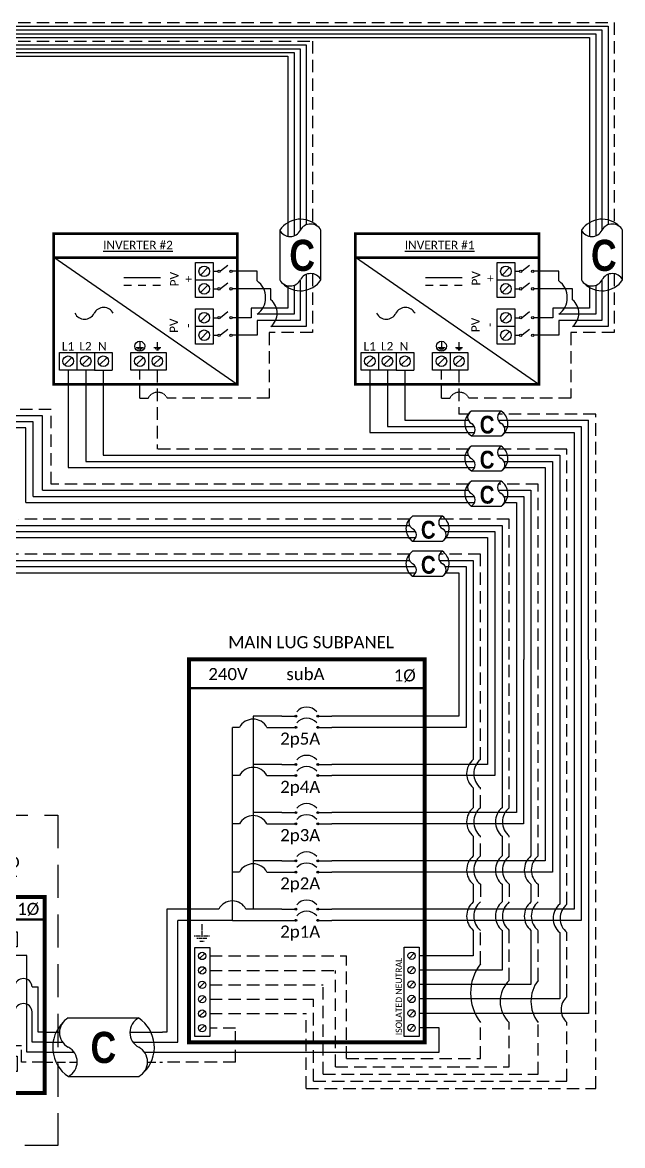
# Model space of a CAD drawing. Header units: feet. Extents: x 20751 to 21370, y 15297 to 15839.
# Drawn here: x 21188.3 to 21369.5, y 15480.1 to 15819 of the extents above; entities that cross this region are included whole.
import ezdxf

# ---------------------------------------------------------------- set-up
doc = ezdxf.new("R2010")
doc.units = ezdxf.units.FT
doc.header["$MEASUREMENT"] = 0
doc.linetypes.add('DASHED', pattern=[0.75, 0.5, -0.25])
doc.linetypes.add('HIDDEN', pattern=[0.375, 0.25, -0.125])
for name, color, linetype in [('ONE LINE BLOCKS', 7, 'Continuous'), ('TABLES', 7, 'Continuous'), ('TEXT', 7, 'Continuous'), ('Z - TITLEBLOCK TXT', 7, 'Continuous')]:
    doc.layers.add(name, color=color, linetype=linetype)
doc.styles.add('ONE LINE TXT', font='techb___.ttf')
doc.styles.get("Standard").update_dxf_attribs({"font": 'calibri.ttf'})

# ---------------------------------------------------------------- blocks, each defined once
blk = doc.blocks.new('5inverterSub')
at = {"layer": 'ONE LINE BLOCKS', "linetype": 'Continuous'}
h = blk.add_hatch(color=1, dxfattribs=at)
h.dxf.hatch_style = 1
edge = h.paths.add_edge_path()
edge.add_arc((40.28, 104.41), 0.291, 0, 360)
h = blk.add_hatch(color=1, dxfattribs=at)
h.dxf.hatch_style = 1
edge = h.paths.add_edge_path()
edge.add_arc((46.96, 104.41), 0.291, 0, 360)
h = blk.add_hatch(color=1, dxfattribs=at)
h.dxf.hatch_style = 1
edge = h.paths.add_edge_path()
edge.add_arc((40.28, 101.03), 0.291, 0, 360)
h = blk.add_hatch(color=1, dxfattribs=at)
h.dxf.hatch_style = 1
edge = h.paths.add_edge_path()
edge.add_arc((46.96, 101.03), 0.291, 0, 360)
h = blk.add_hatch(color=1, dxfattribs=at)
h.dxf.hatch_style = 1
edge = h.paths.add_edge_path()
edge.add_arc((40.28, 89.85), 0.291, 0, 360)
h = blk.add_hatch(color=1, dxfattribs=at)
h.dxf.hatch_style = 1
edge = h.paths.add_edge_path()
edge.add_arc((46.96, 89.85), 0.291, 0, 360)
h = blk.add_hatch(color=1, dxfattribs=at)
h.dxf.hatch_style = 1
edge = h.paths.add_edge_path()
edge.add_arc((40.28, 86.47), 0.291, 0, 360)
h = blk.add_hatch(color=1, dxfattribs=at)
h.dxf.hatch_style = 1
edge = h.paths.add_edge_path()
edge.add_arc((46.96, 86.47), 0.291, 0, 360)
h = blk.add_hatch(color=1, dxfattribs=at)
h.dxf.hatch_style = 1
edge = h.paths.add_edge_path()
edge.add_arc((40.28, 75.29), 0.291, 0, 360)
h = blk.add_hatch(color=1, dxfattribs=at)
h.dxf.hatch_style = 1
edge = h.paths.add_edge_path()
edge.add_arc((46.96, 75.29), 0.291, 0, 360)
h = blk.add_hatch(color=1, dxfattribs=at)
h.dxf.hatch_style = 1
edge = h.paths.add_edge_path()
edge.add_arc((40.28, 71.91), 0.291, 0, 360)
h = blk.add_hatch(color=1, dxfattribs=at)
h.dxf.hatch_style = 1
edge = h.paths.add_edge_path()
edge.add_arc((46.96, 71.91), 0.291, 0, 360)
h = blk.add_hatch(color=1, dxfattribs=at)
h.dxf.hatch_style = 1
edge = h.paths.add_edge_path()
edge.add_arc((40.28, 60.73), 0.291, 0, 360)
h = blk.add_hatch(color=1, dxfattribs=at)
h.dxf.hatch_style = 1
edge = h.paths.add_edge_path()
edge.add_arc((46.96, 60.73), 0.291, 0, 360)
h = blk.add_hatch(color=1, dxfattribs=at)
h.dxf.hatch_style = 1
edge = h.paths.add_edge_path()
edge.add_arc((40.28, 57.35), 0.291, 0, 360)
h = blk.add_hatch(color=1, dxfattribs=at)
h.dxf.hatch_style = 1
edge = h.paths.add_edge_path()
edge.add_arc((46.96, 57.35), 0.291, 0, 360)
h = blk.add_hatch(color=1, dxfattribs=at)
h.dxf.hatch_style = 1
edge = h.paths.add_edge_path()
edge.add_arc((40.28, 46.17), 0.291, 0, 360)
h = blk.add_hatch(color=1, dxfattribs=at)
h.dxf.hatch_style = 1
edge = h.paths.add_edge_path()
edge.add_arc((46.96, 46.17), 0.291, 0, 360)
h = blk.add_hatch(color=1, dxfattribs=at)
h.dxf.hatch_style = 1
edge = h.paths.add_edge_path()
edge.add_arc((40.28, 42.79), 0.291, 0, 360)
h = blk.add_hatch(color=1, dxfattribs=at)
h.dxf.hatch_style = 1
edge = h.paths.add_edge_path()
edge.add_arc((46.96, 42.79), 0.291, 0, 360)
at = {"color": 7, "linetype": 'Continuous'}
for p, q in [((89.54, 121.54), (89.54, 104.41)), ((98.24, 121.54), (98.24, 89.85)), ((106.94, 121.54), (106.94, 75.29)), ((115.64, 121.54), (115.64, 60.73)), ((124.34, 121.54), (124.34, 46.17)), ((36.09, 104.41), (27.43, 104.41)), ((27.43, 104.41), (27.43, 89.85)), ((89.54, 104.41), (51.15, 104.41)), ((36.09, 89.85), (27.43, 89.85)), ((27.43, 89.85), (27.43, 75.29)), ((98.24, 89.85), (51.15, 89.85)), ((36.09, 75.29), (27.43, 75.29)), ((27.43, 75.29), (27.43, 60.73)), ((106.94, 75.29), (51.15, 75.29)), ((36.09, 60.73), (27.43, 60.73)), ((27.43, 60.73), (27.43, 46.17)), ((115.64, 60.73), (51.15, 60.73)), ((17.02, 46.17), (1.34, 46.17)), ((1.34, 46.17), (1.34, 9)), ((36.09, 46.17), (25.26, 46.17)), ((124.34, 46.17), (51.15, 46.17)), ((1.34, 9), (0, 9))]:
    blk.add_line(p, q, dxfattribs=at)
at = {"color": 10, "linetype": 'Continuous'}
for p, q in [((91.71, 121.54), (91.71, 101.03)), ((100.41, 121.54), (100.41, 86.47)), ((109.11, 121.54), (109.11, 71.91)), ((117.81, 121.54), (117.81, 57.35)), ((126.51, 121.54), (126.51, 42.79)), ((21.14, 86.47), (21.14, 101.03)), ((23.31, 101.03), (21.14, 101.03)), ((31.55, 101.03), (36.09, 101.03)), ((91.71, 101.03), (51.15, 101.03)), ((21.14, 71.91), (21.14, 86.47)), ((23.31, 86.47), (21.14, 86.47)), ((31.55, 86.47), (36.09, 86.47)), ((100.41, 86.47), (51.15, 86.47)), ((21.14, 57.35), (21.14, 71.91)), ((23.31, 71.91), (21.14, 71.91)), ((31.55, 71.91), (36.09, 71.91)), ((109.11, 71.91), (51.15, 71.91)), ((21.14, 42.79), (21.14, 57.35)), ((23.31, 57.35), (21.14, 57.35)), ((31.55, 57.35), (36.09, 57.35)), ((117.81, 57.35), (51.15, 57.35)), ((21.14, 42.79), (4.63, 42.79)), ((4.63, 6), (4.63, 42.79)), ((21.14, 42.79), (36.09, 42.79)), ((126.51, 42.79), (51.15, 42.79)), ((0, 6), (4.63, 6))]:
    blk.add_line(p, q, dxfattribs=at)
at = {"color": 253, "linetype": 'Continuous'}
for p, q in [((93.89, 121.54), (93.89, 91.34)), ((102.59, 121.54), (102.59, 76.78)), ((111.29, 121.54), (111.29, 62.22)), ((119.99, 121.54), (119.99, 47.66)), ((128.69, 121.54), (128.69, 14.71)), ((93.89, 82.78), (93.89, 76.78)), ((93.89, 68.22), (93.89, 62.22)), ((102.59, 68.22), (102.59, 62.22)), ((93.89, 53.66), (93.89, 48.33)), ((102.59, 53.66), (102.59, 48.33)), ((111.29, 53.66), (111.29, 48.33)), ((93.89, 39.78), (93.89, 32.11)), ((102.59, 39.78), (102.59, 27.76)), ((111.29, 39.78), (111.29, 23.41)), ((119.99, 39.1), (119.99, 19.06)), ((93.89, 32.11), (77.54, 32.11)), ((102.59, 27.76), (77.54, 27.76)), ((111.29, 23.41), (77.54, 23.41)), ((119.99, 19.06), (77.54, 19.06)), ((128.69, 14.71), (77.54, 14.71)), ((83.55, 10.36), (77.54, 10.36)), ((83.55, 3), (83.55, 10.36)), ((0, 3), (83.55, 3))]:
    blk.add_line(p, q, dxfattribs=at)
at = {"color": 10, "linetype": 'Continuous'}
for centre in [(27.43, 98.87), (27.43, 84.31), (27.43, 69.75), (27.43, 55.19)]:
    blk.add_arc(centre, 4.65, 27.6639, 152.3361, dxfattribs=at)
at = {"color": 253, "linetype": 'Continuous'}
for centre in [(97.46, 87.06), (97.46, 72.5), (106.16, 72.5), (97.46, 57.94), (106.16, 57.94), (114.87, 57.94), (97.46, 44.05), (106.16, 44.05), (114.87, 44.05), (123.57, 43.38)]:
    blk.add_arc(centre, 5.58, 129.9215, 230.0785, dxfattribs=at)
at = {"color": 7, "linetype": 'Continuous'}
blk.add_arc((21.14, 44.01), 4.65, 27.6639, 152.3361, dxfattribs=at)
at = {"layer": 'ONE LINE BLOCKS', "lineweight": 50}
blk.add_line((8.04, 112.83), (79.2, 112.83), dxfattribs=at)
at = {"layer": 'ONE LINE BLOCKS', "lineweight": 50, "const_width": 1.19}
blk.add_lwpolyline([(8.04, 6.01), (8.04, 121.54), (79.2, 121.54), (79.2, 6.01)], close=True, dxfattribs=at)
at = {"layer": 'TEXT', "color": 92, "linetype": 'HIDDEN', "ltscale": 15}
for p, q in [((96.06, 91.34), (96.06, 121.54)), ((104.76, 76.78), (104.76, 121.54)), ((113.46, 62.22), (113.46, 121.54)), ((122.16, 47.66), (122.16, 121.54)), ((130.86, -7.98), (130.86, 121.54)), ((96.06, 76.78), (96.06, 82.78)), ((96.06, 62.22), (96.06, 68.22)), ((104.76, 62.22), (104.76, 68.22)), ((96.06, 53.66), (96.06, 48.33)), ((104.76, 53.66), (104.76, 48.33)), ((113.46, 53.66), (113.46, 48.33)), ((96.06, 29.7), (96.06, 39.78)), ((104.76, 24.66), (104.76, 39.78)), ((113.46, 24.66), (113.46, 39.78)), ((122.16, 19.74), (122.16, 39.1)), ((14.31, 32.04), (55.57, 32.04)), ((55.57, 1.07), (55.57, 32.04)), ((14.31, 27.69), (52.3, 27.69)), ((52.3, -1.41), (52.3, 27.69)), ((14.31, 23.34), (48.52, 23.34)), ((48.52, -3.61), (48.52, 23.34)), ((14.31, 18.99), (45.6, 18.99)), ((45.6, -5.79), (45.6, 18.99)), ((14.31, 14.64), (43.39, 14.64)), ((43.39, -7.98), (43.39, 14.64)), ((22.14, 10.28), (14.31, 10.28)), ((22.14, 0), (22.14, 10.28)), ((96.06, 1.07), (96.06, 11.97)), ((104.76, -1.41), (104.76, 11.97)), ((113.46, -3.61), (113.46, 11.97)), ((122.16, -5.79), (122.16, 11.97)), ((22.14, 0), (0, 0)), ((55.57, 1.07), (96.06, 1.07)), ((52.3, -1.41), (104.76, -1.41)), ((45.6, -5.79), (122.16, -5.79)), ((48.52, -3.61), (113.46, -3.61)), ((43.39, -7.98), (130.86, -7.98))]:
    blk.add_line(p, q, dxfattribs=at)
at = {"layer": 'TEXT', "color": 92, "linetype": 'HIDDEN', "flags": 128}
for points in [[(11.94, 41.63), (11.94, 38.13)], [(9.6, 38.13), (14.28, 38.13)], [(13.47, 37.26), (10.41, 37.26)], [(12.65, 36.39), (11.22, 36.39)]]:
    blk.add_lwpolyline(points, dxfattribs=at)
at = {"layer": 'TEXT', "color": 92, "linetype": 'Continuous', "ltscale": 4}
for centre, radius, start, end in [((99.53, 87.06), 5.51, 129.059, 230.941), ((99.53, 72.5), 5.51, 129.059, 230.941), ((108.23, 72.5), 5.51, 129.059, 230.941), ((99.53, 57.94), 5.51, 129.059, 230.941), ((108.23, 57.94), 5.51, 129.059, 230.941), ((116.93, 57.94), 5.51, 129.059, 230.941), ((99.53, 44.05), 5.51, 129.059, 230.941), ((108.23, 44.05), 5.51, 129.059, 230.941), ((116.93, 44.05), 5.51, 129.059, 230.941), ((125.63, 43.38), 5.51, 129.059, 230.941), ((107.74, 20.83), 14.66, 142.7873, 217.2127), ((110.66, 18.31), 8.66, 132.8846, 227.1154), ((121.72, 18.31), 10.41, 142.4478, 217.5522), ((125.61, 15.85), 5.2, 131.5882, 228.4118)]:
    blk.add_arc(centre, radius, start, end, dxfattribs=at)
at = {"layer": 'Z - TITLEBLOCK TXT', "color": 1, "linetype": 'Continuous'}
for p, q in [((9.77, 7.69), (9.77, 34.63)), ((9.77, 34.63), (14.31, 34.63)), ((14.31, 34.63), (14.31, 7.69)), ((73, 7.76), (73, 34.71)), ((73, 34.71), (77.54, 34.71)), ((77.54, 34.71), (77.54, 7.76)), ((14.31, 7.69), (9.77, 7.69)), ((77.54, 7.76), (73, 7.76))]:
    blk.add_line(p, q, dxfattribs=at)
at = {"layer": 'Z - TITLEBLOCK TXT', "color": 4, "linetype": 'Continuous'}
for p, q in [((12.83, 32.82), (11.25, 31.25)), ((76.06, 32.9), (74.49, 31.32)), ((12.83, 28.47), (11.25, 26.9)), ((76.06, 28.54), (74.49, 26.97)), ((12.83, 24.12), (11.25, 22.55)), ((76.06, 24.19), (74.49, 22.62)), ((12.83, 19.77), (11.25, 18.2)), ((76.06, 19.84), (74.49, 18.27)), ((12.83, 15.42), (11.25, 13.85)), ((76.06, 15.49), (74.49, 13.92)), ((12.83, 11.07), (11.25, 9.5)), ((76.06, 11.14), (74.49, 9.57))]:
    blk.add_line(p, q, dxfattribs=at)
at = {"layer": 'Z - TITLEBLOCK TXT', "color": 1, "linetype": 'Continuous', "flags": 128}
for points in [[(36.09, 104.41), (40.28, 104.41)], [(36.09, 104.41), (40.28, 104.41)], [(46.96, 104.41), (51.15, 104.41)], [(36.09, 101.03), (40.28, 101.03)], [(36.09, 101.03), (40.28, 101.03)], [(46.96, 101.03), (51.15, 101.03)], [(36.09, 89.85), (40.28, 89.85)], [(36.09, 89.85), (40.28, 89.85)], [(46.96, 89.85), (51.15, 89.85)], [(36.09, 86.47), (40.28, 86.47)], [(36.09, 86.47), (40.28, 86.47)], [(46.96, 86.47), (51.15, 86.47)], [(36.09, 75.29), (40.28, 75.29)], [(36.09, 75.29), (40.28, 75.29)], [(46.96, 75.29), (51.15, 75.29)], [(36.09, 71.91), (40.28, 71.91)], [(36.09, 71.91), (40.28, 71.91)], [(46.96, 71.91), (51.15, 71.91)], [(36.09, 60.73), (40.28, 60.73)], [(36.09, 60.73), (40.28, 60.73)], [(46.96, 60.73), (51.15, 60.73)], [(36.09, 57.35), (40.28, 57.35)], [(36.09, 57.35), (40.28, 57.35)], [(46.96, 57.35), (51.15, 57.35)], [(36.09, 46.17), (40.28, 46.17)], [(36.09, 46.17), (40.28, 46.17)], [(46.96, 46.17), (51.15, 46.17)], [(36.09, 42.79), (40.28, 42.79)], [(36.09, 42.79), (40.28, 42.79)], [(46.96, 42.79), (51.15, 42.79)]]:
    blk.add_lwpolyline(points, dxfattribs=at)
at = {"layer": 'Z - TITLEBLOCK TXT', "color": 1, "linetype": 'Continuous'}
for centre in [(40.28, 104.41), (46.96, 104.41), (40.28, 101.03), (46.96, 101.03), (40.28, 89.85), (46.96, 89.85), (40.28, 86.47), (46.96, 86.47), (40.28, 75.29), (46.96, 75.29), (40.28, 71.91), (46.96, 71.91), (40.28, 60.73), (46.96, 60.73), (40.28, 57.35), (46.96, 57.35), (40.28, 46.17), (46.96, 46.17), (40.28, 42.79), (46.96, 42.79)]:
    blk.add_circle(centre, 0.291, dxfattribs=at)
at = {"layer": 'Z - TITLEBLOCK TXT', "color": 4, "linetype": 'Continuous'}
for centre in [(12.04, 32.04), (75.27, 32.11), (12.04, 27.69), (75.27, 27.76), (12.04, 23.34), (75.27, 23.41), (12.04, 18.99), (75.27, 19.06), (12.04, 14.64), (75.27, 14.71), (12.04, 10.28), (75.27, 10.36)]:
    blk.add_circle(centre, 1.11, dxfattribs=at)
at = {"layer": 'Z - TITLEBLOCK TXT', "color": 1, "linetype": 'Continuous'}
for centre in [(43.62, 103.21), (43.62, 99.83), (43.62, 88.65), (43.62, 85.27), (43.62, 74.09), (43.62, 70.71), (43.62, 59.53), (43.62, 56.15), (43.62, 44.97), (43.62, 41.59)]:
    blk.add_arc(centre, 3.93, 40.3392, 139.6608, dxfattribs=at)
at = {"layer": 'TABLES', "color": 1, "linetype": 'Continuous'}
for s, p in [('2p5A', (35.59, 95.79)), ('2p4A', (35.59, 81.23)), ('2p3A', (35.59, 66.67)), ('2p2A', (35.59, 52.11)), ('2p1A', (35.59, 37.55))]:
    blk.add_text(s, height=3.658, dxfattribs=at).set_placement(p)
at = {"layer": 'TABLES', "color": 4, "linetype": 'Continuous'}
blk.add_text('ISOLATED NEUTRAL', height=1.8743, rotation=90, dxfattribs=at).set_placement((72.35, 8.12))
at = {"layer": 'TEXT', "color": 1, "attachment_point": 5}
for s, width, gutter_width, insert, char_height in [('MAIN LUG SUBPANEL ', 62.3984, 7.17, (44.9, 126.71), 3.6576), ('240V', 0.1481, 0.75, (19.83, 117.09), 3.658), ('subA', 0.1481, 0.75, (43.21, 117.09), 3.658), ('1Ø', 0.1481, 0.75, (73.19, 116.58), 3.658)]:
    blk.add_mtext_dynamic_manual_height_columns(s, width=width, gutter_width=gutter_width, heights=[0], dxfattribs=dict(at, insert=insert, char_height=char_height))
blk = doc.blocks.new('*U15')
at = {"color": 7, "linetype": 'Continuous'}
for p, q in [((-7.14, 13.31), (-28.39, 13.31)), ((-28.39, -4.31), (-7.14, -4.31))]:
    blk.add_line(p, q, dxfattribs=at)
at = {"color": 7}
for p, q in [((-35.53, 9), (-31.05, 9)), ((-9.81, 9), (0, 9))]:
    blk.add_line(p, q, dxfattribs=at)
at = {"color": 10}
for p, q in [((-35.53, 6), (-30.11, 6)), ((-8.87, 6), (0, 6))]:
    blk.add_line(p, q, dxfattribs=at)
at = {"color": 253}
for p, q in [((-35.53, 3), (-26.66, 3)), ((-5.41, 3), (0, 3))]:
    blk.add_line(p, q, dxfattribs=at)
at = {"color": 92, "linetype": 'HIDDEN', "ltscale": 10}
for p, q in [((-4.48, 0), (0, 0)), ((-35.53, 0), (-25.72, 0))]:
    blk.add_line(p, q, dxfattribs=at)
at = {"color": 7, "linetype": 'Continuous'}
for centre, start, end in [((-22.54, 4.5), 133.9732, 236.4265), ((-12.99, 4.5), 313.9732, 56.4265)]:
    blk.add_arc(centre, 10.58, start, end, dxfattribs=at)
at = {"linetype": 'Continuous'}
for centre, start, end in [((-26.08, 8.91), 117.6639, 242.3361), ((-4.83, 8.91), 117.6639, 242.3361), ((-30.7, 0.09), 297.6639, 62.3361), ((-9.45, 0.09), 297.6639, 62.3361)]:
    blk.add_arc(centre, 4.98, start, end, dxfattribs=at)
blk = doc.blocks.new('unfusedDisconnect')
at = {"lineweight": 50}
blk.add_line((-43.61, 43.06), (0, 43.06), dxfattribs=at)
at = {"color": 1, "linetype": 'Continuous'}
for p, q in [((-35.27, 34.78), (-35.27, 39.32)), ((-35.27, 39.32), (-8.32, 39.32)), ((-8.32, 39.32), (-8.32, 34.78)), ((-8.32, 34.78), (-35.27, 34.78)), ((-23.43, 25.18), (-20.16, 22.74)), ((-31.89, 22.73), (-25.32, 22.73)), ((-19.08, 22.73), (-11.7, 22.73)), ((-23.43, 17.65), (-20.16, 15.2)), ((-31.89, 15.2), (-25.32, 15.2)), ((-19.08, 15.2), (-11.7, 15.19)), ((-35.27, 1.76), (-8.32, 1.76)), ((-35.27, 1.76), (-35.27, -2.78)), ((-8.32, 1.76), (-8.32, -2.78)), ((-8.32, -2.78), (-35.27, -2.78))]:
    blk.add_line(p, q, dxfattribs=at)
at = {"color": 4, "linetype": 'Continuous'}
for p, q in [((-31.89, 37.83), (-33.46, 36.26)), ((-27.53, 37.83), (-29.11, 36.26)), ((-23.18, 37.83), (-24.76, 36.26)), ((-18.83, 37.83), (-20.41, 36.26)), ((-14.48, 37.83), (-16.06, 36.26)), ((-10.13, 37.83), (-11.7, 36.26)), ((-31.89, 0.28), (-33.46, -1.3)), ((-27.53, 0.28), (-29.11, -1.3)), ((-23.18, 0.28), (-24.76, -1.3)), ((-18.83, 0.28), (-20.41, -1.3)), ((-14.48, 0.28), (-16.06, -1.3)), ((-10.13, 0.28), (-11.7, -1.3))]:
    blk.add_line(p, q, dxfattribs=at)
at = {"color": 253, "linetype": 'Continuous'}
for p, q in [((-32.67, 32.17), (-32.67, 34.78)), ((-10.92, 32.17), (-10.92, 34.78)), ((-38.16, 3), (-38.16, 32.17)), ((-38.16, 32.17), (-32.67, 32.17)), ((-5.43, 32.17), (-10.92, 32.17)), ((-5.43, 3), (-5.43, 32.17)), ((-43.61, 3), (-38.16, 3)), ((0, 3), (-5.43, 3))]:
    blk.add_line(p, q, dxfattribs=at)
at = {"color": 7, "linetype": 'Continuous'}
for p, q in [((-41.66, 9), (-41.66, 22.73)), ((-39.8, 22.73), (-41.66, 22.73)), ((-31.89, 22.73), (-34.52, 22.73)), ((-11.7, 22.73), (-9.07, 22.73)), ((-3.79, 22.73), (-1.93, 22.73)), ((-1.93, 9), (-1.93, 22.73))]:
    blk.add_line(p, q, dxfattribs=at)
at = {"color": 10, "linetype": 'Continuous'}
for p, q in [((-39.8, 6), (-39.8, 15.2)), ((-31.89, 15.2), (-34.52, 15.2)), ((-11.7, 15.2), (-9.07, 15.2)), ((-3.79, 6), (-3.79, 15.2)), ((-43.61, 6), (-39.8, 6)), ((0, 6), (-3.79, 6))]:
    blk.add_line(p, q, dxfattribs=at)
at = {"color": 7}
for p, q in [((-43.61, 9), (-41.66, 9)), ((0, 9), (-1.93, 9))]:
    blk.add_line(p, q, dxfattribs=at)
at = {"color": 92, "linetype": 'HIDDEN', "ltscale": 15}
for p, q in [((-36.58, 0), (-36.58, 4.9)), ((-36.58, 4.9), (-32.67, 4.9)), ((-32.67, 4.9), (-32.67, 1.76)), ((-7.01, 4.9), (-10.92, 4.9)), ((-10.92, 4.9), (-10.92, 1.76)), ((-7.01, 0), (-7.01, 4.9)), ((-43.61, 0), (-36.58, 0)), ((0, 0), (-7.01, 0))]:
    blk.add_line(p, q, dxfattribs=at)
at = {"lineweight": 50, "const_width": 1.19}
blk.add_lwpolyline([(-43.61, -9.34), (-43.61, 49.84), (0, 49.84), (0, -9.34)], close=True, dxfattribs=at)
at = {"color": 92, "linetype": 'Continuous', "lineweight": 5, "ltscale": 0.05, "flags": 128}
for points in [[(-21.8, -3.32), (-21.8, -6.17)], [(-24.14, -6.17), (-19.45, -6.17)], [(-20.27, -7.03), (-23.32, -7.03)], [(-21.08, -7.9), (-22.51, -7.9)]]:
    blk.add_lwpolyline(points, dxfattribs=at)
at = {"color": 4, "linetype": 'Continuous'}
for centre in [(-32.67, 37.05), (-28.32, 37.05), (-23.97, 37.05), (-19.62, 37.05), (-15.27, 37.05), (-10.92, 37.05), (-32.67, -0.51), (-28.32, -0.51), (-23.97, -0.51), (-19.62, -0.51), (-15.27, -0.51), (-10.92, -0.51)]:
    blk.add_circle(centre, 1.11, dxfattribs=at)
at = {"color": 1, "linetype": 'Continuous'}
for centre in [(-24.78, 22.73), (-19.62, 22.73), (-24.78, 15.2), (-19.62, 15.2)]:
    blk.add_circle(centre, 0.541, dxfattribs=at)
at = {"color": 7, "linetype": 'Continuous'}
for centre in [(-37.16, 22.58), (-6.43, 22.58)]:
    blk.add_arc(centre, 2.64, 3.2819, 176.7181, dxfattribs=at)
at = {"color": 10, "linetype": 'Continuous'}
for centre in [(-37.16, 15.04), (-6.43, 15.04)]:
    blk.add_arc(centre, 2.64, 3.2819, 176.7181, dxfattribs=at)
at = {"color": 4, "linetype": 'Continuous'}
blk.add_text('ISOLATED NEUTRAL', height=1.8743, dxfattribs=at).set_placement((-34.91, 39.97))
at = {"color": 1}
for s, width, gutter_width, heights, insert, char_height, attachment_point in [('\\A1;\\pi17.559;nfA UNFUSED\\P\\pi18.229;DISCONNECT', 64.922, 0, [11.89], (-55.21, 62.04), 3.4544, 1), ('240V', 0.1481, 0.75, [0], (-35.55, 46.4), 3.658, 5), ('1Ø', 0.1481, 0.75, [0], (-4.98, 46.1), 3.658, 5), ('\\A1;\\pi13.903,t32.191;SQUARE D\\P\\pi22.981,t41.269;PN', 51.6906, 0.203, [45.94], (-47.25, -12.27), 3.6576, 1)]:
    blk.add_mtext_dynamic_manual_height_columns(s, width=width, gutter_width=gutter_width, heights=heights, dxfattribs=dict(at, insert=insert, char_height=char_height, attachment_point=attachment_point))
blk = doc.blocks.new('*U23')
at = {"color": 10, "linetype": 'DASHED', "ltscale": 20}
blk.add_lwpolyline([(-75.05, 74.56), (3.97, 74.56), (3.97, -25.17), (-75.05, -25.17)], close=True, dxfattribs=at)
at = {"color": 7}
for name, p in [('unfusedDisconnect', (0, 0)), ('*U15', (-43.61, 0))]:
    blk.add_blockref(name, p, dxfattribs=at)
at = {"color": 10, "insert": (-50.86, 73.16), "char_height": 3.4544, "attachment_point": 1}
blk.add_mtext_dynamic_manual_height_columns('\\A1;\\pi1.2092;( IF NEEDED )', width=30.7523, gutter_width=0, heights=[6.58], dxfattribs=at)
at = {"color": 1, "linetype": 'Continuous', "insert": (-64.3, 9.22), "char_height": 9.3833, "attachment_point": 1, "style": 'ONE LINE TXT'}
blk.add_mtext_dynamic_manual_height_columns('{\\W1;\\C256;B}', width=0.1385, gutter_width=2.13, heights=[0], dxfattribs=at)

msp = doc.modelspace()

# ---------------------------------------------------------------- linework, layer by layer
at = {"color": 92, "linetype": 'HIDDEN', "ltscale": 15}
for p, q in [((21080.1, 15819.02), (21366.97, 15819.02)), ((21366.97, 15819.02), (21366.97, 15758.15)), ((21080.1, 15813.36), (21275.87, 15813.36)), ((21275.87, 15813.36), (21275.87, 15758.15)), ((21275.87, 15743.2), (21275.87, 15725.43)), ((21366.97, 15743.2), (21366.97, 15725.43)), ((21275.87, 15725.43), (21262.85, 15725.43)), ((21262.85, 15725.43), (21262.85, 15705.66)), ((21366.97, 15725.43), (21353.95, 15725.43)), ((21353.95, 15725.43), (21353.95, 15705.66)), ((21223.73, 15705.66), (21223.73, 15714.13)), ((21229.03, 15714.13), (21229.03, 15690.25)), ((21314.83, 15705.66), (21314.83, 15714.13)), ((21320.13, 15714.13), (21320.13, 15700.83)), ((21223.73, 15705.66), (21226.26, 15705.66)), ((21262.85, 15705.66), (21232.06, 15705.66)), ((21314.83, 15705.66), (21317.36, 15705.66)), ((21353.95, 15705.66), (21323.16, 15705.66)), ((21196.97, 15702.19), (21137.93, 15702.19)), ((21196.97, 15679.68), (21196.97, 15702.19)), ((21322.99, 15700.83), (21320.13, 15700.83)), ((21361.42, 15700.83), (21332, 15700.83)), ((21361.42, 15626.8), (21361.42, 15700.83)), ((21322.99, 15690.25), (21229.03, 15690.25)), ((21352.72, 15690.25), (21332, 15690.25)), ((21352.72, 15626.8), (21352.72, 15690.25)), ((21322.99, 15679.68), (21196.97, 15679.68)), ((21344.02, 15679.68), (21332, 15679.68)), ((21344.02, 15626.8), (21344.02, 15679.68)), ((21305.23, 15669.1), (21187.06, 15669.1)), ((21335.32, 15669.1), (21314.25, 15669.1)), ((21335.32, 15626.8), (21335.32, 15669.1)), ((21305.23, 15658.53), (21177.34, 15658.53)), ((21326.62, 15658.53), (21314.25, 15658.53)), ((21326.62, 15626.8), (21326.62, 15658.53))]:
    msp.add_line(p, q, dxfattribs=at)
at = {"color": 10, "linetype": 'Continuous'}
for p, q in [((21080.1, 15817.88), (21365.13, 15817.88)), ((21365.13, 15817.88), (21365.13, 15757.95)), ((21080.1, 15815.62), (21361.44, 15815.62)), ((21361.44, 15815.62), (21361.44, 15754.66)), ((21080.1, 15812.23), (21274.03, 15812.23)), ((21274.03, 15812.23), (21274.03, 15757.95)), ((21080.1, 15809.97), (21270.34, 15809.96)), ((21270.34, 15809.96), (21270.34, 15754.66)), ((21259.16, 15743.92), (21251.67, 15743.92)), ((21259.16, 15741.03), (21259.16, 15743.92)), ((21274.03, 15742.99), (21274.03, 15727.27)), ((21350.26, 15743.92), (21342.77, 15743.92)), ((21350.26, 15741.03), (21350.26, 15743.92)), ((21365.13, 15742.99), (21365.13, 15727.27)), ((21270.34, 15739.71), (21270.34, 15730.96)), ((21361.44, 15739.71), (21361.44, 15730.96)), ((21263.35, 15738.62), (21251.67, 15738.62)), ((21263.35, 15735.3), (21263.35, 15738.62)), ((21354.45, 15738.62), (21342.77, 15738.62)), ((21354.45, 15735.3), (21354.45, 15738.62)), ((21270.34, 15730.96), (21259.16, 15730.96)), ((21361.44, 15730.96), (21350.26, 15730.96)), ((21274.03, 15727.27), (21263.35, 15727.27)), ((21365.13, 15727.27), (21354.45, 15727.27)), ((21207.42, 15714.13), (21207.42, 15686.55)), ((21298.52, 15714.13), (21298.52, 15697.12)), ((21191.55, 15698.49), (21116.32, 15698.49)), ((21191.55, 15675.97), (21191.55, 15698.49)), ((21298.52, 15697.12), (21324.75, 15697.12)), ((21333.77, 15697.12), (21357.07, 15697.12)), ((21357.07, 15697.12), (21357.07, 15626.8)), ((21207.42, 15686.55), (21324.75, 15686.55)), ((21333.77, 15686.55), (21348.37, 15686.55)), ((21348.37, 15686.55), (21348.37, 15626.8)), ((21191.55, 15675.97), (21324.75, 15675.97)), ((21333.77, 15675.97), (21339.67, 15675.97)), ((21339.67, 15675.97), (21339.67, 15626.8)), ((21181.64, 15665.4), (21306.99, 15665.4)), ((21316.01, 15665.4), (21330.97, 15665.4)), ((21330.97, 15665.4), (21330.97, 15626.8)), ((21171.92, 15654.82), (21306.99, 15654.82)), ((21316.01, 15654.82), (21322.27, 15654.82)), ((21322.27, 15654.82), (21322.27, 15626.8))]:
    msp.add_line(p, q, dxfattribs=at)
at = {"color": 7, "linetype": 'Continuous'}
for p, q in [((21080.1, 15816.75), (21363.28, 15816.75)), ((21080.1, 15814.49), (21359.59, 15814.49)), ((21359.59, 15814.49), (21359.59, 15754.5)), ((21363.28, 15816.75), (21363.28, 15756.25)), ((21080.1, 15811.1), (21272.18, 15811.1)), ((21272.18, 15811.1), (21272.18, 15756.25)), ((21080.1, 15808.83), (21268.49, 15808.83)), ((21268.49, 15808.83), (21268.49, 15754.5)), ((21266.02, 15756.32), (21266.02, 15741.37)), ((21278.42, 15741.37), (21278.42, 15756.32)), ((21357.12, 15756.32), (21357.12, 15741.37)), ((21369.52, 15741.37), (21369.52, 15756.32)), ((21253.18, 15709.79), (21197.74, 15748.06)), ((21344.28, 15709.79), (21288.84, 15748.06)), ((21229.99, 15742), (21218.89, 15742)), ((21221.21, 15739.6), (21218.89, 15739.6)), ((21225.6, 15739.6), (21223.28, 15739.6)), ((21229.99, 15739.6), (21227.67, 15739.6)), ((21268.49, 15739.55), (21268.49, 15732.81)), ((21272.18, 15741.29), (21272.18, 15729.12)), ((21321.09, 15742), (21309.99, 15742)), ((21312.31, 15739.6), (21309.99, 15739.6)), ((21316.7, 15739.6), (21314.38, 15739.6)), ((21321.09, 15739.6), (21318.77, 15739.6)), ((21359.59, 15739.55), (21359.59, 15732.81)), ((21363.28, 15741.29), (21363.28, 15729.12)), ((21268.49, 15732.81), (21257.34, 15732.81)), ((21257.34, 15732.81), (21257.34, 15729.92)), ((21359.59, 15732.81), (21348.44, 15732.81)), ((21348.44, 15732.81), (21348.44, 15729.92)), ((21257.34, 15729.92), (21251.67, 15729.92)), ((21272.18, 15729.12), (21259.19, 15729.12)), ((21259.19, 15729.12), (21259.19, 15724.62)), ((21348.44, 15729.92), (21342.77, 15729.92)), ((21363.28, 15729.12), (21350.29, 15729.12)), ((21350.29, 15729.12), (21350.29, 15724.62)), ((21259.19, 15724.62), (21251.67, 15724.62)), ((21350.29, 15724.62), (21342.77, 15724.62)), ((21202.11, 15714.13), (21202.11, 15684.7)), ((21293.21, 15714.13), (21293.21, 15695.27)), ((21332.9, 15701.72), (21323.88, 15701.72)), ((21189.28, 15696.64), (21111.01, 15696.64)), ((21189.28, 15674.12), (21189.28, 15696.64)), ((21293.21, 15695.27), (21324.84, 15695.27)), ((21333.86, 15695.27), (21354.89, 15695.27)), ((21354.89, 15695.27), (21354.89, 15626.8)), ((21323.88, 15694.24), (21332.9, 15694.24)), ((21332.9, 15691.14), (21323.88, 15691.14)), ((21202.11, 15684.7), (21324.84, 15684.7)), ((21323.88, 15683.66), (21332.9, 15683.66)), ((21333.86, 15684.7), (21346.19, 15684.7)), ((21346.19, 15684.7), (21346.19, 15626.8)), ((21332.9, 15680.57), (21323.88, 15680.57)), ((21189.28, 15674.12), (21324.84, 15674.12)), ((21323.88, 15673.09), (21332.9, 15673.09)), ((21333.86, 15674.12), (21337.49, 15674.12)), ((21337.49, 15674.12), (21337.49, 15626.8)), ((21315.14, 15669.99), (21306.12, 15669.99)), ((21179.37, 15663.55), (21307.08, 15663.55)), ((21306.12, 15662.51), (21315.14, 15662.51)), ((21316.1, 15663.55), (21328.79, 15663.55)), ((21328.79, 15663.55), (21328.79, 15626.8)), ((21315.14, 15659.42), (21306.12, 15659.42)), ((21169.65, 15652.97), (21307.08, 15652.97)), ((21306.12, 15651.94), (21315.14, 15651.94)), ((21316.1, 15652.97), (21320.09, 15652.97)), ((21320.09, 15652.97), (21320.09, 15626.8))]:
    msp.add_line(p, q, dxfattribs=at)
at = {"color": 1, "linetype": 'Continuous'}
for p, q in [((21240.54, 15735.97), (21240.54, 15746.57)), ((21240.54, 15746.57), (21245.85, 15746.57)), ((21240.54, 15735.97), (21240.54, 15746.57)), ((21245.85, 15746.57), (21245.85, 15735.97)), ((21245.85, 15746.57), (21245.85, 15741.27)), ((21331.64, 15735.97), (21331.64, 15746.57)), ((21331.64, 15746.57), (21336.95, 15746.57)), ((21331.64, 15735.97), (21331.64, 15746.57)), ((21336.95, 15746.57), (21336.95, 15735.97)), ((21336.95, 15746.57), (21336.95, 15741.27)), ((21245.85, 15743.92), (21247.28, 15743.92)), ((21250.37, 15745.65), (21248.07, 15743.94)), ((21336.95, 15743.92), (21338.38, 15743.92)), ((21341.47, 15745.65), (21339.17, 15743.94)), ((21245.85, 15741.27), (21240.54, 15741.27)), ((21250.37, 15740.35), (21248.07, 15738.63)), ((21336.95, 15741.27), (21331.64, 15741.27)), ((21341.47, 15740.35), (21339.17, 15738.63)), ((21245.85, 15735.97), (21240.54, 15735.97)), ((21245.85, 15738.62), (21247.28, 15738.62)), ((21336.95, 15735.97), (21331.64, 15735.97)), ((21336.95, 15738.62), (21338.38, 15738.62)), ((21240.54, 15721.96), (21240.54, 15732.57)), ((21240.54, 15732.57), (21245.85, 15732.57)), ((21245.85, 15732.57), (21245.85, 15727.27)), ((21331.64, 15721.96), (21331.64, 15732.57)), ((21331.64, 15732.57), (21336.95, 15732.57)), ((21336.95, 15732.57), (21336.95, 15727.27)), ((21245.85, 15729.92), (21247.28, 15729.92)), ((21250.37, 15731.65), (21248.07, 15729.93)), ((21336.95, 15729.92), (21338.38, 15729.92)), ((21341.47, 15731.65), (21339.17, 15729.93)), ((21245.85, 15727.27), (21240.54, 15727.27)), ((21245.85, 15727.27), (21245.85, 15721.96)), ((21250.37, 15726.35), (21248.07, 15724.63)), ((21336.95, 15727.27), (21331.64, 15727.27)), ((21336.95, 15727.27), (21336.95, 15721.96)), ((21341.47, 15726.35), (21339.17, 15724.63)), ((21245.85, 15724.62), (21247.28, 15724.62)), ((21336.95, 15724.62), (21338.38, 15724.62)), ((21199.46, 15719.44), (21210.07, 15719.44)), ((21199.46, 15714.13), (21199.46, 15719.44)), ((21199.46, 15719.44), (21204.77, 15719.44)), ((21204.77, 15719.44), (21204.77, 15714.13)), ((21210.07, 15719.44), (21210.07, 15714.13)), ((21210.07, 15719.44), (21215.37, 15719.44)), ((21215.37, 15719.44), (21215.37, 15714.13)), ((21221.08, 15719.44), (21231.68, 15719.44)), ((21221.08, 15714.13), (21221.08, 15719.44)), ((21221.08, 15719.44), (21226.38, 15719.44)), ((21226.38, 15719.44), (21226.38, 15714.13)), ((21231.68, 15719.44), (21231.68, 15714.13)), ((21245.85, 15721.96), (21240.54, 15721.96)), ((21290.56, 15719.44), (21301.17, 15719.44)), ((21290.56, 15714.13), (21290.56, 15719.44)), ((21290.56, 15719.44), (21295.87, 15719.44)), ((21295.87, 15719.44), (21295.87, 15714.13)), ((21301.17, 15719.44), (21301.17, 15714.13)), ((21301.17, 15719.44), (21306.47, 15719.44)), ((21306.47, 15719.44), (21306.47, 15714.13)), ((21312.18, 15719.44), (21322.78, 15719.44)), ((21312.18, 15714.13), (21312.18, 15719.44)), ((21312.18, 15719.44), (21317.48, 15719.44)), ((21317.48, 15719.44), (21317.48, 15714.13)), ((21322.78, 15719.44), (21322.78, 15714.13)), ((21336.95, 15721.96), (21331.64, 15721.96)), ((21210.07, 15714.13), (21199.46, 15714.13)), ((21210.07, 15714.13), (21215.37, 15714.13)), ((21231.68, 15714.13), (21221.08, 15714.13)), ((21301.17, 15714.13), (21290.56, 15714.13)), ((21301.17, 15714.13), (21306.47, 15714.13)), ((21322.78, 15714.13), (21312.18, 15714.13))]:
    msp.add_line(p, q, dxfattribs=at)
at = {"color": 4, "linetype": 'Continuous'}
for p, q in [((21244.33, 15745.05), (21242.06, 15742.79)), ((21335.43, 15745.05), (21333.16, 15742.79)), ((21244.33, 15739.75), (21242.06, 15737.49)), ((21335.43, 15739.75), (21333.16, 15737.49)), ((21244.33, 15731.05), (21242.06, 15728.79)), ((21335.43, 15731.05), (21333.16, 15728.79)), ((21244.33, 15725.75), (21242.06, 15723.48)), ((21335.43, 15725.75), (21333.16, 15723.48)), ((21203.25, 15717.91), (21200.98, 15715.65)), ((21208.55, 15717.91), (21206.29, 15715.65)), ((21213.85, 15717.91), (21211.59, 15715.65)), ((21224.86, 15717.91), (21222.6, 15715.65)), ((21230.16, 15717.91), (21227.9, 15715.65)), ((21294.35, 15717.91), (21292.08, 15715.65)), ((21299.65, 15717.91), (21297.39, 15715.65)), ((21304.95, 15717.91), (21302.69, 15715.65)), ((21315.96, 15717.91), (21313.7, 15715.65)), ((21321.26, 15717.91), (21319, 15715.65))]:
    msp.add_line(p, q, dxfattribs=at)
at = {"color": 253, "linetype": 'Continuous'}
for p, q in [((21212.72, 15714.13), (21212.72, 15688.4)), ((21303.82, 15714.13), (21303.82, 15698.97)), ((21194.4, 15700.34), (21121.62, 15700.34)), ((21194.4, 15677.83), (21194.4, 15700.34)), ((21303.82, 15698.97), (21322.93, 15698.97)), ((21331.95, 15698.97), (21359.24, 15698.97)), ((21359.24, 15626.8), (21359.24, 15698.97)), ((21212.72, 15688.4), (21322.93, 15688.4)), ((21331.95, 15688.4), (21350.54, 15688.4)), ((21350.54, 15688.4), (21350.54, 15626.8)), ((21194.4, 15677.83), (21322.93, 15677.83)), ((21331.95, 15677.83), (21341.84, 15677.83)), ((21341.84, 15677.83), (21341.84, 15626.8)), ((21184.5, 15667.25), (21305.18, 15667.25)), ((21314.2, 15667.25), (21333.14, 15667.25)), ((21333.14, 15667.25), (21333.14, 15626.8)), ((21174.77, 15656.68), (21305.18, 15656.68)), ((21314.2, 15656.68), (21324.44, 15656.68)), ((21324.44, 15656.68), (21324.44, 15626.8)), ((21335.32, 15656.68), (21335.39, 15656.68))]:
    msp.add_line(p, q, dxfattribs=at)
at = {"lineweight": 50, "const_width": 0.834}
for points in [[(21197.74, 15709.79), (21197.74, 15755.3), (21253.18, 15755.3), (21253.18, 15709.79)], [(21197.74, 15748.06), (21197.74, 15755.3), (21253.18, 15755.3), (21253.18, 15748.06)], [(21288.84, 15709.79), (21288.84, 15755.3), (21344.28, 15755.3), (21344.28, 15709.79)], [(21288.84, 15748.06), (21288.84, 15755.3), (21344.28, 15755.3), (21344.28, 15748.06)]]:
    msp.add_lwpolyline(points, close=True, dxfattribs=at)
at = {"color": 92, "linetype": 'Continuous', "flags": 128}
for points in [[(21223.73, 15722.54), (21223.73, 15720.92)], [(21229.03, 15722.54), (21229.03, 15720.92)], [(21314.83, 15722.54), (21314.83, 15720.92)], [(21320.13, 15722.54), (21320.13, 15720.92)], [(21222.64, 15720.92), (21224.81, 15720.92)], [(21227.95, 15720.92), (21230.11, 15720.92)], [(21313.75, 15720.92), (21315.91, 15720.92)], [(21315.53, 15720.52), (21314.12, 15720.52)], [(21319.05, 15720.92), (21321.21, 15720.92)], [(21320.84, 15720.52), (21319.42, 15720.52)]]:
    msp.add_lwpolyline(points, dxfattribs=at)
at = {"color": 92, "linetype": 'HIDDEN', "flags": 128}
for points in [[(21224.43, 15720.52), (21223.02, 15720.52)], [(21224.06, 15720.12), (21223.39, 15720.12)], [(21229.74, 15720.52), (21228.32, 15720.52)], [(21229.36, 15720.12), (21228.7, 15720.12)], [(21315.16, 15720.12), (21314.49, 15720.12)], [(21320.46, 15720.12), (21319.8, 15720.12)]]:
    msp.add_lwpolyline(points, dxfattribs=at)
at = {"color": 4, "linetype": 'Continuous'}
for centre in [(21243.2, 15743.92), (21334.3, 15743.92), (21243.2, 15738.62), (21334.3, 15738.62), (21243.2, 15729.92), (21334.3, 15729.92), (21243.2, 15724.62), (21334.3, 15724.62), (21202.11, 15716.78), (21207.42, 15716.78), (21212.72, 15716.78), (21223.73, 15716.78), (21229.03, 15716.78), (21293.21, 15716.78), (21298.52, 15716.78), (21303.82, 15716.78), (21314.83, 15716.78), (21320.13, 15716.78)]:
    msp.add_circle(centre, 1.6, dxfattribs=at)
at = {"color": 1, "linetype": 'Continuous'}
for centre in [(21247.66, 15743.92), (21251.29, 15743.92), (21338.76, 15743.92), (21342.39, 15743.92), (21247.66, 15738.62), (21251.29, 15738.62), (21338.76, 15738.62), (21342.39, 15738.62), (21247.66, 15729.92), (21251.29, 15729.92), (21338.76, 15729.92), (21342.39, 15729.92), (21247.66, 15724.62), (21251.29, 15724.62), (21338.76, 15724.62), (21342.39, 15724.62)]:
    msp.add_circle(centre, 0.381, dxfattribs=at)
at = {"color": 92, "linetype": 'Continuous'}
for centre in [(21223.73, 15721.31), (21314.83, 15721.31)]:
    msp.add_circle(centre, 1.52, dxfattribs=at)
at = {"color": 7, "linetype": 'Continuous'}
for centre, radius, start, end in [((21272.22, 15752.2), 7.45, 43.9732, 146.4265), ((21363.32, 15752.2), 7.45, 43.9732, 146.4265), ((21272.22, 15745.48), 7.45, 223.9732, 326.4265), ((21363.32, 15745.48), 7.45, 223.9732, 326.4265), ((21326.36, 15697.98), 4.49, 133.9732, 236.4265), ((21330.41, 15697.98), 4.49, 313.9732, 56.4265), ((21326.36, 15687.4), 4.49, 133.9732, 236.4265), ((21330.41, 15687.4), 4.49, 313.9732, 56.4265), ((21326.36, 15676.83), 4.49, 133.9732, 236.4265), ((21330.41, 15676.83), 4.49, 313.9732, 56.4265), ((21308.6, 15666.25), 4.49, 133.9732, 236.4265), ((21312.65, 15666.25), 4.49, 313.9732, 56.4265), ((21308.6, 15655.68), 4.49, 133.9732, 236.4265), ((21312.65, 15655.68), 4.49, 313.9732, 56.4265)]:
    msp.add_arc(centre, radius, start, end, dxfattribs=at)
at = {"linetype": 'Continuous'}
for centre, radius, start, end in [((21269.12, 15757.94), 3.5, 207.6639, 332.3361), ((21275.32, 15754.69), 3.5, 27.6639, 152.3361), ((21360.22, 15757.94), 3.5, 207.6639, 332.3361), ((21366.42, 15754.69), 3.5, 27.6639, 152.3361), ((21275.32, 15739.74), 3.5, 27.6639, 152.3361), ((21366.42, 15739.74), 3.5, 27.6639, 152.3361), ((21269.12, 15742.99), 3.5, 207.6639, 332.3361), ((21360.22, 15742.99), 3.5, 207.6639, 332.3361), ((21212.85, 15729.72), 3.27, 27.6639, 152.3361), ((21303.95, 15729.72), 3.27, 27.6639, 152.3361), ((21207.05, 15732.76), 3.27, 207.6639, 332.3361), ((21298.15, 15732.76), 3.27, 207.6639, 332.3361), ((21324.86, 15699.85), 2.11, 117.6639, 242.3361), ((21333.88, 15699.85), 2.11, 117.6639, 242.3361), ((21322.9, 15696.11), 2.11, 297.6639, 62.3361), ((21331.91, 15696.11), 2.11, 297.6639, 62.3361), ((21324.86, 15689.27), 2.11, 117.6639, 242.3361), ((21333.88, 15689.27), 2.11, 117.6639, 242.3361), ((21322.9, 15685.53), 2.11, 297.6639, 62.3361), ((21331.91, 15685.53), 2.11, 297.6639, 62.3361), ((21324.86, 15678.7), 2.11, 117.6639, 242.3361), ((21333.88, 15678.7), 2.11, 117.6639, 242.3361), ((21322.9, 15674.96), 2.11, 297.6639, 62.3361), ((21331.91, 15674.96), 2.11, 297.6639, 62.3361), ((21307.1, 15668.12), 2.11, 117.6639, 242.3361), ((21316.12, 15668.12), 2.11, 117.6639, 242.3361), ((21305.14, 15664.38), 2.11, 297.6639, 62.3361), ((21314.16, 15664.38), 2.11, 297.6639, 62.3361), ((21307.1, 15657.55), 2.11, 117.6639, 242.3361), ((21316.12, 15657.55), 2.11, 117.6639, 242.3361), ((21305.14, 15653.81), 2.11, 297.6639, 62.3361), ((21314.16, 15653.81), 2.11, 297.6639, 62.3361)]:
    msp.add_arc(centre, radius, start, end, dxfattribs=at)
at = {"color": 10, "linetype": 'Continuous'}
for centre, radius, start, end in [((21255.54, 15736), 6.2, 305.6505, 54.3495), ((21346.64, 15736), 6.2, 305.6505, 54.3495), ((21259.99, 15731.28), 5.23, 309.9338, 50.0662), ((21351.09, 15731.28), 5.23, 309.9338, 50.0662)]:
    msp.add_arc(centre, radius, start, end, dxfattribs=at)
at = {"color": 92, "linetype": 'HIDDEN', "ltscale": 0.3}
for centre in [(21229.16, 15704.14), (21320.26, 15704.14)]:
    msp.add_arc(centre, 3.27, 27.6639, 152.3361, dxfattribs=at)

# ---------------------------------------------------------------- block references
at = {"color": 7}
for name, p in [('5inverterSub', (21230.55, 15505.27)), ('*U23', (21195.02, 15505.27)), ('*U15', (21230.55, 15505.27))]:
    msp.add_blockref(name, p, dxfattribs=at)

# ---------------------------------------------------------------- texts
at = {"color": 1, "linetype": 'Continuous'}
for s, p in [('%%UINVERTER #2', (21212.67, 15750.56)), ('%%UINVERTER #1', (21303.77, 15750.56))]:
    msp.add_text(s, height=2.5744, dxfattribs=at).set_placement(p)
at = {"color": 1, "linetype": 'Continuous', "attachment_point": 1, "style": 'ONE LINE TXT'}
for insert, char_height in [((21268.89, 15753.43), 9.3833), ((21359.99, 15753.43), 9.3833), ((21326.4, 15700.33), 5.3651), ((21326.4, 15689.76), 5.3651), ((21326.4, 15679.18), 5.3651), ((21308.64, 15668.61), 5.3651), ((21308.64, 15658.03), 5.3651), ((21208.86, 15514.4), 9.3833)]:
    msp.add_mtext_dynamic_manual_height_columns('{\\W1;\\C256;C}', width=0.1385, gutter_width=2.13, heights=[0], dxfattribs=dict(at, insert=insert, char_height=char_height))
at = {"color": 1, "char_height": 2.574, "attachment_point": 5, "rotation": 90}
for s, width, insert in [('PV +', 2.8378, (21236.34, 15741.56)), ('PV +', 2.8378, (21327.44, 15741.8)), ('PV -', 2.8013, (21236.18, 15727.5)), ('PV -', 2.8013, (21327.28, 15727.74))]:
    msp.add_mtext_dynamic_manual_height_columns(s, width=width, gutter_width=0.75, heights=[0], dxfattribs=dict(at, insert=insert))
at = {"color": 1, "attachment_point": 5}
for s, insert, char_height in [('L1', (21202.07, 15721.29), 2.574), ('L2', (21207.33, 15721.31), 2.574), ('N', (21212.43, 15721.28), 2.57), ('L1', (21293.17, 15721.29), 2.574), ('L2', (21298.43, 15721.31), 2.574), ('N', (21303.53, 15721.28), 2.57)]:
    msp.add_mtext_dynamic_manual_height_columns(s, width=0.1481, gutter_width=0.75, heights=[0], dxfattribs=dict(at, insert=insert, char_height=char_height))

doc.saveas('drawing.dxf')
